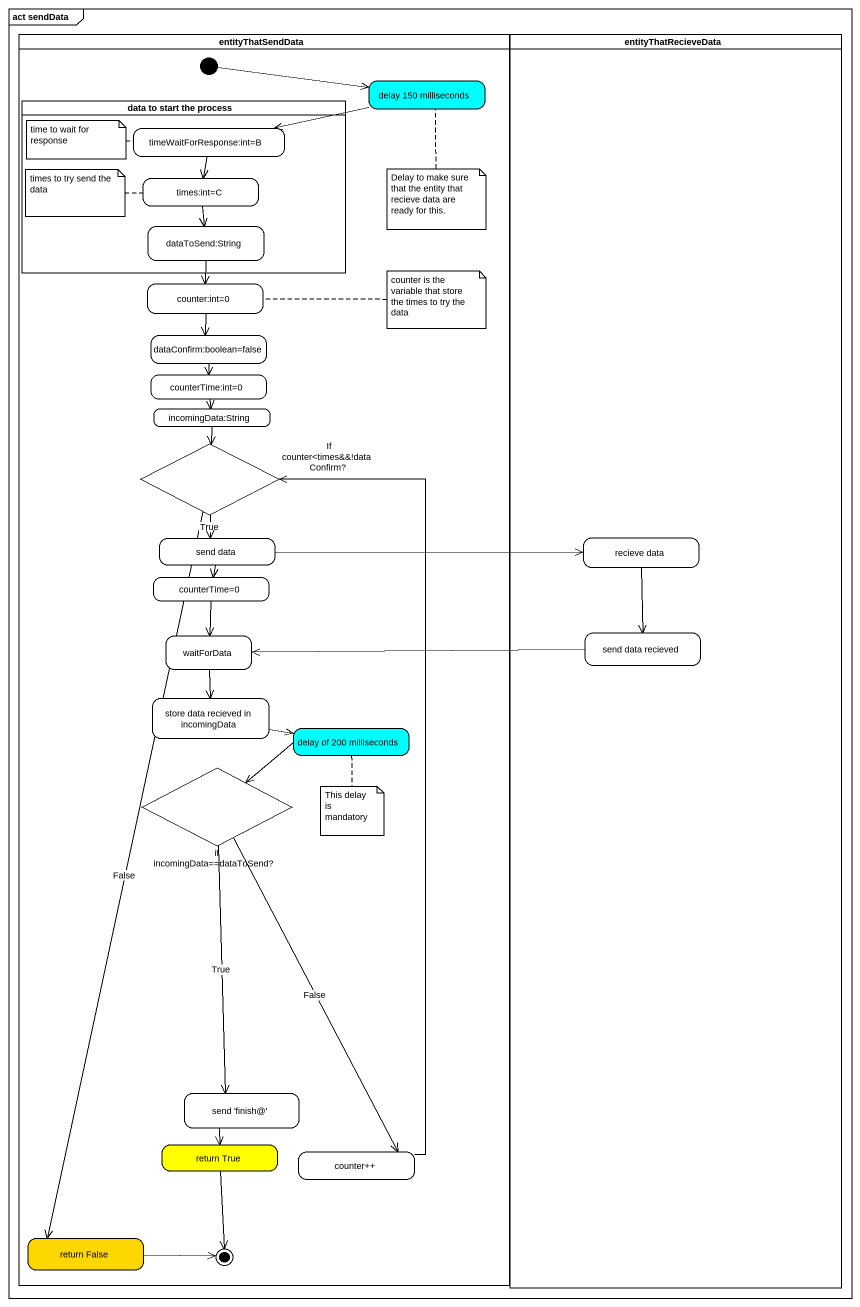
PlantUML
@startuml
mainframe act sendData
hide empty description
state entityThatSendData <<partition>> {
  state "delay 150 milliseconds" as delay_150_milliseconds #00FFFF
  state "data to start the process" as data_to_start_the_process <<partition>> {
    state "timeWaitForResponse:int=B" as timeWaitForResponse_int_B
    state "times:int=C" as times_int_C
    state "dataToSend:String" as dataToSend_String
  }
  state "counter:int=0" as counter_int_0
  state "dataConfirm:boolean=false" as dataConfirm_boolean_false
  state "counterTime:int=0" as counterTime_int_0
  state "If counter<times&&!dataConfirm?" as If_counter_times_dataConfirm <<choice>>
  state "incomingData:String" as incomingData_String
  state "send data" as send_data
  state "counterTime=0" as counterTime_0
  state waitForData
  state "store data recieved in incomingData" as store_data_recieved_in
  state "delay of 200 milliseconds" as delay_of_200_milliseconds #00FFFF
  state "if incomingData==dataToSend?" as if_incomingData_dataToSend <<choice>>
  state "send 'finish@'" as send_finish
  state "return True" as return_True #FFFF00
  state "counter++" as counter
  state "return False" as return_False #FFD700
  [*] -right-> delay_150_milliseconds
  return_True --> [*]
  return_False -right-> [*]
}
state entityThatRecieveData <<partition>> {
  state "recieve data" as recieve_data
  state "send data recieved" as send_data_recieved
}
delay_150_milliseconds -left-> timeWaitForResponse_int_B
timeWaitForResponse_int_B --> times_int_C
times_int_C --> dataToSend_String
dataToSend_String --> counter_int_0
counter_int_0 --> dataConfirm_boolean_false
dataConfirm_boolean_false --> counterTime_int_0
counterTime_int_0 --> incomingData_String
If_counter_times_dataConfirm --> send_data : True
If_counter_times_dataConfirm --> return_False : False
incomingData_String --> If_counter_times_dataConfirm
send_data -right-> recieve_data
send_data --> counterTime_0
recieve_data --> send_data_recieved
counterTime_0 --> waitForData
waitForData --> store_data_recieved_in
send_data_recieved -left-> waitForData
store_data_recieved_in -right-> delay_of_200_milliseconds
delay_of_200_milliseconds -left-> if_incomingData_dataToSend
if_incomingData_dataToSend --> send_finish : True
if_incomingData_dataToSend --> counter : False
send_finish --> return_True
counter -up-> If_counter_times_dataConfirm
note left of timeWaitForResponse_int_B : time to wait for response
note left of times_int_C : times to try send the data
note bottom of delay_150_milliseconds : Delay to make sure that the entity that recieve data are ready for this.
note right of counter_int_0 : counter is the variable that store the times to try the data
note bottom of delay_of_200_milliseconds : This delay is mandatory
@enduml
